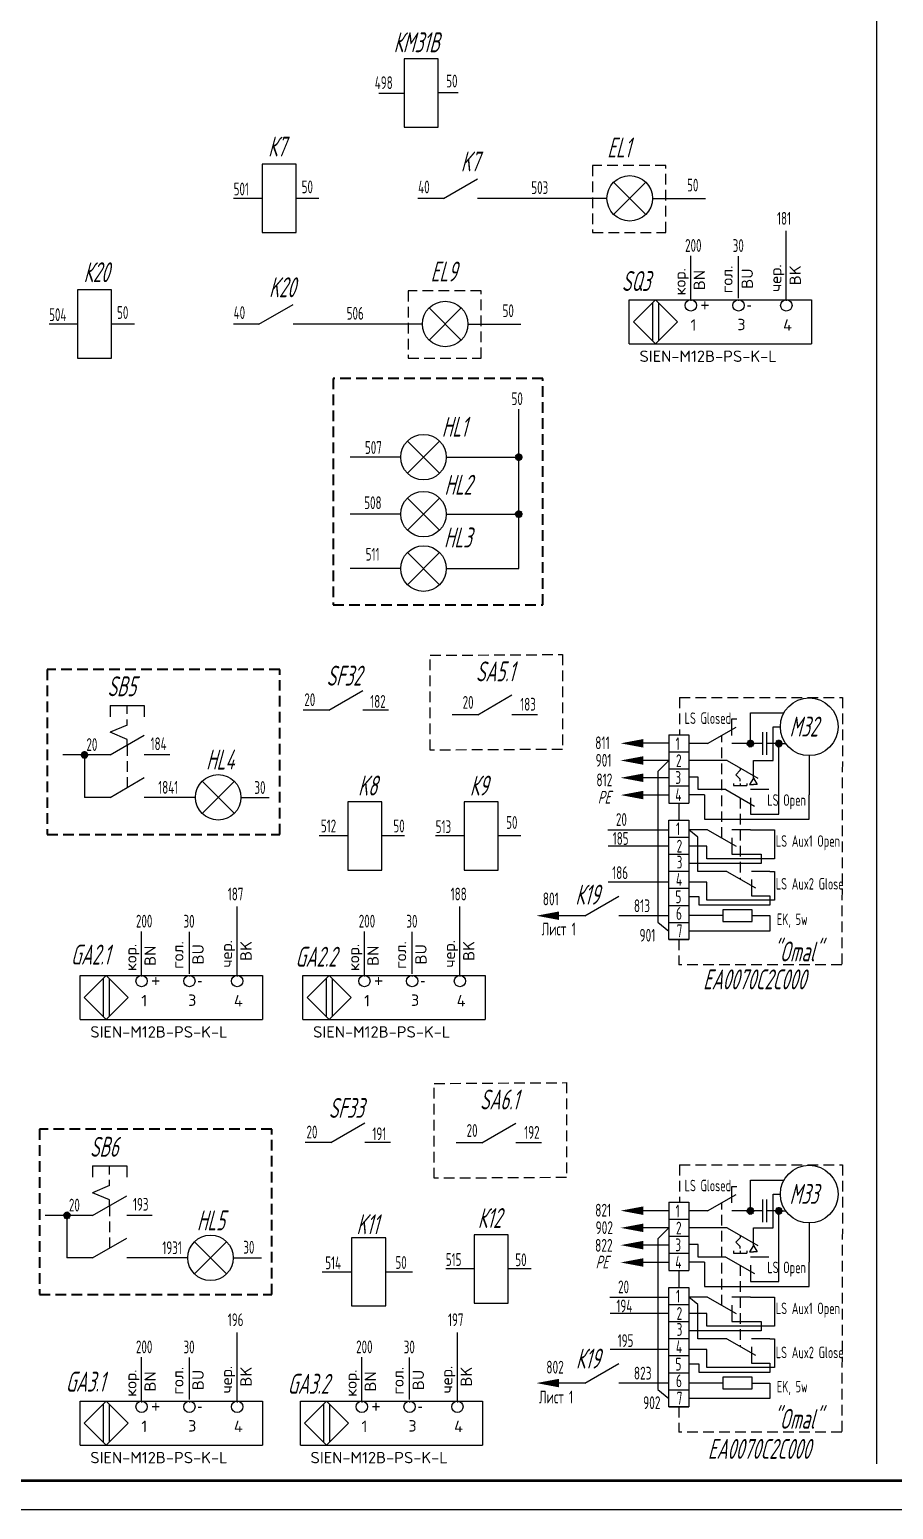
# Model space of a CAD drawing. Header units: millimetres. Extents: x 14016 to 19364, y 4274 to 5404.
# Drawn here: x 16976 to 17127.9, y 4273.6 to 4533.8 of the extents above; entities that cross this region are included whole.
import ezdxf

# ---------------------------------------------------------------- set-up
doc = ezdxf.new("R2010")
doc.units = ezdxf.units.MM
doc.header["$LTSCALE"] = 15
for name, pattern in [('DOT', [0.25, 0, -0.25]), ('HIDDEN', [0.375, 0.25, -0.125]), ('HIDDEN2', [0.1875, 0.125, -0.0625]), ('K5LT_BASIC', [0]), ('K5LT_THIN', [0])]:
    doc.linetypes.add(name, pattern=pattern)
for name, color, linetype, lineweight in [('0.35 TEXT', 7, 'Continuous', 35), ('0.4 ТЕКСТ', 7, 'Continuous', 40), ('LWT 0.6', 7, 'Continuous', 50), ('LWT 0.7', 7, 'Continuous', 70)]:
    doc.layers.add(name, color=color, linetype=linetype, lineweight=lineweight)
doc.layers.add('ШТРИХОВАЯ', color=7, linetype='HIDDEN')
doc.layers.add('ШТРИХОВАЯ 2', color=7, linetype='HIDDEN2')
doc.styles.add('33', font='gost.shx', dxfattribs={"width": 0.7, "oblique": 15, "height": 3.5})
doc.styles.add('34', font='gost.shx', dxfattribs={"width": 0.8, "oblique": 15, "height": 3.5})
doc.styles.add('OPIS', font='TXT.SHX', dxfattribs={"height": 1.5})
doc.styles.add('OPSI', font='ISI-ROMANS_PL.SHX', dxfattribs={"height": 1.5})

# ---------------------------------------------------------------- blocks, each defined once
blk = doc.blocks.new('НР контакт')
at = {"linetype": 'K5LT_BASIC'}
for p, q in [((4.5, 0), (10.5, 3.46)), ((4.5, 0), (0, 0)), ((15, 0), (10.5, 0))]:
    blk.add_line(p, q, dxfattribs=at)
blk = doc.blocks.new('Реле')
at = {"linetype": 'K5LT_BASIC'}
for p, q in [((5, 6), (5, -6)), ((11, 6), (5, 6)), ((11, -6), (11, 6)), ((5, 0), (0, 0)), ((15, 0), (11, 0)), ((5, -6), (11, -6))]:
    blk.add_line(p, q, dxfattribs=at)
blk = doc.blocks.new('Перекл  конт левый')
at = {"linetype": 'K5LT_BASIC'}
for p, q in [((4.5, 0), (11.5, 4.04)), ((10.5, 6), (15, 6)), ((10.5, 2), (10.5, 6)), ((4.5, 0), (0, 0)), ((15, 0), (10.5, 0))]:
    blk.add_line(p, q, dxfattribs=at)
blk = doc.blocks.new('Конденсатор постоянный')
at = {"linetype": 'K5LT_BASIC'}
for p, q in [((4.25, 0), (0, 0)), ((4.25, 4), (4.25, -4)), ((5.75, -4), (5.75, 4)), ((10, 0), (5.75, 0))]:
    blk.add_line(p, q, dxfattribs=at)

msp = doc.modelspace()

# ---------------------------------------------------------------- linework, layer by layer
for p, q in [((17124.87, 4854.37, -0.04), (17124.87, 4281.57, -0.04)), ((17041.82, 4528.68, -0.04), (17041.82, 4516.68, -0.04)), ((17047.82, 4528.68, -0.04), (17041.82, 4528.68, -0.04)), ((17047.82, 4516.68, -0.04), (17047.82, 4528.68, -0.04)), ((17037.37, 4522.68, -0.04), (17041.82, 4522.68, -0.04)), ((17051.36, 4522.69, -0.04), (17047.82, 4522.69, -0.04)), ((17041.82, 4516.68, -0.04), (17047.82, 4516.68, -0.04)), ((17078.67, 4501.32, -0.04), (17084.33, 4506.98, -0.04)), ((17078.67, 4506.98, -0.04), (17084.33, 4501.32, -0.04)), ((17077.5, 4504.15, -0.04), (17056.25, 4504.15, -0.04)), ((17085.5, 4504.15, -0.04), (17094.82, 4504.15, -0.04)), ((17109.04, 4486.36, -0.04), (17109.04, 4498.42, -0.04)), ((17092.24, 4486.36, -0.04), (17092.24, 4494.04, -0.04)), ((17100.64, 4486.59, -0.04), (17100.64, 4493.99, -0.04)), ((17046.22, 4479.22, -0.04), (17051.88, 4484.88, -0.04)), ((17046.22, 4484.88, -0.04), (17051.88, 4479.22, -0.04)), ((17081.43, 4486.33, -0.04), (17113.48, 4486.33, -0.04)), ((17081.43, 4478.59, -0.04), (17081.43, 4486.33, -0.04)), ((17086.03, 4486.33, -0.04), (17082.16, 4482.46, -0.04)), ((17085.5, 4485.8, -0.04), (17085.5, 4479.12, -0.04)), ((17086.03, 4486.33, -0.04), (17089.9, 4482.46, -0.04)), ((17086.56, 4485.8, -0.04), (17086.56, 4479.12, -0.04)), ((17092.24, 4486.33, -0.04), (17092.24, 4486.1, -0.04)), ((17100.64, 4486.33, -0.04), (17100.64, 4486.1, -0.04)), ((17109.04, 4486.33, -0.04), (17109.04, 4486.1, -0.04)), ((17113.48, 4486.33, -0.04), (17113.48, 4478.59, -0.04)), ((17045.05, 4482.05, -0.04), (17023.79, 4482.05, -0.04)), ((17053.05, 4482.05, -0.04), (17062.36, 4482.05, -0.04)), ((17082.16, 4482.46, -0.04), (17086.03, 4478.59, -0.04)), ((17089.9, 4482.46, -0.04), (17086.03, 4478.59, -0.04)), ((17081.43, 4478.59, -0.04), (17113.48, 4478.59, -0.04)), ((17061.98, 4439.03, -0.04), (17061.98, 4467.08, -0.04)), ((17042.41, 4455.8, -0.04), (17048.07, 4461.46, -0.04)), ((17042.41, 4461.46, -0.04), (17048.07, 4455.8, -0.04)), ((17041.24, 4458.63, -0.04), (17032.31, 4458.63, -0.04)), ((17049.24, 4458.63, -0.04), (17061.98, 4458.63, -0.04)), ((17042.41, 4445.78, -0.04), (17048.07, 4451.44, -0.04)), ((17042.41, 4451.44, -0.04), (17048.07, 4445.78, -0.04)), ((17041.24, 4448.61, -0.04), (17032.31, 4448.61, -0.04)), ((17049.24, 4448.61, -0.04), (17061.98, 4448.61, -0.04)), ((17042.41, 4436.2, -0.04), (17048.07, 4441.86, -0.04)), ((17042.41, 4441.86, -0.04), (17048.07, 4436.2, -0.04)), ((17041.24, 4439.03, -0.04), (17032.31, 4439.03, -0.04)), ((17049.24, 4439.03, -0.04), (17061.98, 4439.03, -0.04)), ((17102.72, 4413.67, -0.02), (17108.62, 4413.67, -0.02)), ((17102.72, 4408.26, -0.02), (17102.72, 4413.67, -0.02)), ((17088.35, 4409.8, -0.02), (17091.92, 4409.8, -0.02)), ((17088.35, 4409.8, -0.02), (17088.35, 4397.8, -0.02)), ((17091.92, 4409.8, -0.02), (17091.92, 4397.8, -0.02)), ((17106.71, 4405.27, -0.02), (17106.71, 4411.21, -0.02)), ((17106.71, 4411.21, -0.02), (17107.99, 4411.21, -0.02)), ((17088.35, 4408.3, -0.02), (17083.9, 4408.3, -0.02)), ((17088.35, 4406.8, -0.02), (17091.92, 4406.8, -0.02)), ((17107.72, 4408.26, -0.02), (17108.94, 4408.26, -0.02)), ((17107.72, 4395.83, -0.02), (17107.72, 4408.26, -0.02)), ((16985.62, 4406.26, -0.04), (16981.79, 4406.26, -0.04)), ((16985.62, 4406.26, -0.04), (16985.62, 4398.8, -0.04)), ((17088.35, 4405.28, -0.02), (17083.9, 4405.28, -0.02)), ((17088.35, 4405.28, -0.02), (17086.45, 4403.37, -0.02)), ((17093.12, 4405.27, -0.02), (17091.92, 4405.27, -0.02)), ((17103.24, 4405.27, -0.02), (17106.71, 4405.27, -0.02)), ((17113.06, 4406.14, -0.02), (17113.06, 4399.24, -0.02)), ((17006.32, 4395.97, -0.04), (17011.97, 4401.63, -0.04)), ((17006.32, 4401.63, -0.04), (17011.97, 4395.97, -0.04)), ((17088.35, 4402.24, -0.02), (17083.9, 4402.24, -0.02)), ((17086.45, 4403.37, -0.02), (17086.45, 4376.85, -0.02)), ((17088.35, 4403.8, -0.02), (17091.92, 4403.8, -0.02)), ((17093.54, 4402.33, -0.02), (17091.92, 4402.33, -0.02)), ((17093.54, 4400.15, -0.02), (17093.54, 4402.33, -0.02)), ((17103.24, 4402.19, -0.02), (17102.59, 4401.06, -0.02)), ((17103.24, 4402.19, -0.02), (17103.89, 4401.06, -0.02)), ((17005.14, 4398.8, -0.04), (17000.62, 4398.8, -0.04)), ((17013.14, 4398.8, -0.04), (17018.11, 4398.8, -0.04)), ((17088.35, 4399.2, -0.02), (17083.9, 4399.2, -0.02)), ((17088.35, 4400.8, -0.02), (17091.92, 4400.8, -0.02)), ((17094.63, 4399.24, -0.02), (17091.92, 4399.24, -0.02)), ((17095.16, 4400.15, -0.02), (17093.54, 4400.15, -0.02)), ((17094.63, 4399.24, -0.02), (17094.63, 4394.95, -0.02)), ((17102.59, 4401.06, -0.02), (17103.24, 4401.06, -0.02)), ((17103.89, 4401.06, -0.02), (17103.24, 4401.06, -0.02)), ((17113.06, 4394.95, -0.02), (17113.06, 4399.24, -0.02)), ((17088.35, 4397.8, -0.02), (17091.92, 4397.8, -0.02)), ((17090.14, 4397.8, -0.02), (17090.14, 4394.8, -0.02)), ((17088.35, 4394.8, -0.02), (17091.92, 4394.8, -0.02)), ((17094.63, 4394.95, -0.02), (17113.06, 4394.95, -0.02)), ((17105.96, 4395.83, -0.02), (17107.72, 4395.83, -0.02)), ((17077.63, 4393.1, -0.02), (17088.35, 4393.1, -0.02)), ((17088.35, 4391.8, -0.02), (17091.92, 4391.8, -0.02)), ((17093.5, 4391.77, -0.02), (17091.92, 4393.1, -0.02)), ((17093.5, 4385.78, -0.02), (17093.5, 4391.77, -0.02)), ((17102.72, 4393.1, -0.02), (17106.96, 4393.1, -0.02)), ((17106.96, 4393.1, -0.02), (17106.96, 4388.01, -0.02)), ((17088.35, 4390.24, -0.02), (17077.69, 4390.24, -0.02)), ((17088.35, 4388.8, -0.02), (17091.92, 4388.8, -0.02)), ((17095.05, 4390.24, -0.02), (17091.92, 4390.24, -0.02)), ((17095.05, 4388.01, -0.02), (17095.05, 4390.24, -0.02)), ((17102.72, 4388.78, -0.02), (17104.63, 4388.78, -0.02)), ((17104.63, 4388.78, -0.02), (17104.63, 4387.19, -0.02)), ((17088.35, 4385.8, -0.02), (17091.92, 4385.8, -0.02)), ((17104.63, 4387.19, -0.02), (17091.92, 4387.19, -0.02)), ((17095.33, 4385.78, -0.02), (17093.5, 4385.78, -0.02)), ((17106.96, 4388.01, -0.02), (17095.05, 4388.01, -0.02)), ((17106.13, 4385.78, -0.02), (17106.96, 4385.78, -0.02)), ((17106.96, 4385.78, -0.02), (17106.96, 4380.71, -0.02)), ((17088.35, 4383.86, -0.02), (17077.69, 4383.86, -0.02)), ((17095.06, 4383.86, -0.02), (17091.92, 4383.86, -0.02)), ((17095.06, 4380.71, -0.02), (17095.06, 4383.86, -0.02)), ((17088.35, 4382.8, -0.02), (17091.92, 4382.8, -0.02)), ((17093.71, 4381.3, -0.02), (17091.92, 4381.3, -0.02)), ((17093.71, 4379.83, -0.02), (17093.71, 4381.3, -0.02)), ((17106.96, 4380.71, -0.02), (17095.06, 4380.71, -0.02)), ((17106.13, 4381.46, -0.02), (17106.13, 4379.83, -0.02)), ((17012.47, 4367.52, -0.04), (17012.47, 4379.58, -0.04)), ((17012.47, 4367.52, -0.04), (17012.47, 4379.58, -0.04)), ((17051.65, 4367.52, -0.04), (17051.65, 4379.58, -0.04)), ((17088.35, 4377.98, -0.02), (17083.9, 4377.98, -0.02)), ((17088.35, 4379.8, -0.02), (17091.92, 4379.8, -0.02)), ((17097.89, 4377.99, -0.02), (17091.92, 4377.99, -0.02)), ((17106.13, 4379.83, -0.02), (17093.71, 4379.83, -0.02)), ((17103.01, 4377.99, -0.02), (17106.14, 4377.99, -0.02)), ((17106.14, 4377.99, -0.02), (17106.14, 4375.26, -0.02)), ((16995.66, 4367.52, -0.04), (16995.66, 4375.2, -0.04)), ((16995.66, 4367.52, -0.04), (16995.66, 4375.2, -0.04)), ((17034.84, 4367.52, -0.04), (17034.84, 4375.2, -0.04)), ((17086.45, 4376.85, -0.02), (17088.35, 4375.29, -0.02)), ((17088.35, 4376.8, -0.02), (17091.92, 4376.8, -0.02)), ((17094.1, 4375.26, -0.02), (17091.92, 4375.26, -0.02)), ((17106.14, 4375.26, -0.02), (17094.1, 4375.26, -0.02)), ((17004.06, 4367.75, -0.04), (17004.06, 4375.15, -0.04)), ((17004.06, 4367.75, -0.04), (17004.06, 4375.15, -0.04)), ((17043.25, 4367.75, -0.04), (17043.25, 4375.15, -0.04)), ((17088.35, 4373.8, -0.02), (17091.92, 4373.8, -0.02)), ((16984.85, 4367.49, -0.04), (17016.9, 4367.49, -0.04)), ((16984.85, 4359.75, -0.04), (16984.85, 4367.49, -0.04)), ((16984.85, 4367.49, -0.04), (17016.9, 4367.49, -0.04)), ((16984.85, 4359.75, -0.04), (16984.85, 4367.49, -0.04)), ((16989.45, 4367.49, -0.04), (16985.58, 4363.62, -0.04)), ((16989.45, 4367.49, -0.04), (16985.58, 4363.62, -0.04)), ((16989.45, 4367.49, -0.04), (16993.32, 4363.62, -0.04)), ((16989.45, 4367.49, -0.04), (16993.32, 4363.62, -0.04)), ((16995.66, 4367.49, -0.04), (16995.66, 4367.26, -0.04)), ((16995.66, 4367.49, -0.04), (16995.66, 4367.26, -0.04)), ((17004.06, 4367.49, -0.04), (17004.06, 4367.26, -0.04)), ((17004.06, 4367.49, -0.04), (17004.06, 4367.26, -0.04)), ((17012.47, 4367.49, -0.04), (17012.47, 4367.26, -0.04)), ((17012.47, 4367.49, -0.04), (17012.47, 4367.26, -0.04)), ((17016.9, 4367.49, -0.04), (17016.9, 4359.75, -0.04)), ((17016.9, 4367.49, -0.04), (17016.9, 4359.75, -0.04)), ((17024.03, 4367.49, -0.04), (17056.08, 4367.49, -0.04)), ((17024.03, 4359.75, -0.04), (17024.03, 4367.49, -0.04)), ((17028.64, 4367.49, -0.04), (17024.77, 4363.62, -0.04)), ((17028.64, 4367.49, -0.04), (17032.51, 4363.62, -0.04)), ((17034.84, 4367.49, -0.04), (17034.84, 4367.26, -0.04)), ((17043.25, 4367.49, -0.04), (17043.25, 4367.26, -0.04)), ((17051.65, 4367.49, -0.04), (17051.65, 4367.26, -0.04)), ((17056.08, 4367.49, -0.04), (17056.08, 4359.75, -0.04)), ((16988.92, 4366.96, -0.04), (16988.92, 4360.29, -0.04)), ((16988.92, 4366.96, -0.04), (16988.92, 4360.29, -0.04)), ((16989.98, 4366.96, -0.04), (16989.98, 4360.29, -0.04)), ((16989.98, 4366.96, -0.04), (16989.98, 4360.29, -0.04)), ((17028.11, 4366.96, -0.04), (17028.11, 4360.29, -0.04)), ((17029.17, 4366.96, -0.04), (17029.17, 4360.29, -0.04)), ((16985.58, 4363.62, -0.04), (16989.45, 4359.75, -0.04)), ((16985.58, 4363.62, -0.04), (16989.45, 4359.75, -0.04)), ((16993.32, 4363.62, -0.04), (16989.45, 4359.75, -0.04)), ((16993.32, 4363.62, -0.04), (16989.45, 4359.75, -0.04)), ((17024.77, 4363.62, -0.04), (17028.64, 4359.75, -0.04)), ((17032.51, 4363.62, -0.04), (17028.64, 4359.75, -0.04)), ((16984.85, 4359.75, -0.04), (17016.9, 4359.75, -0.04)), ((16984.85, 4359.75, -0.04), (17016.9, 4359.75, -0.04)), ((17024.03, 4359.75, -0.04), (17056.08, 4359.75, -0.04)), ((17102.72, 4331.47, -0.02), (17108.62, 4331.47, -0.02)), ((17102.72, 4326.06, -0.02), (17102.72, 4331.47, -0.02)), ((17106.71, 4323.07, -0.02), (17106.71, 4329.01, -0.02)), ((17106.71, 4329.01, -0.02), (17107.99, 4329.01, -0.02)), ((17088.35, 4326.1, -0.02), (17083.9, 4326.1, -0.02)), ((17088.35, 4327.6, -0.02), (17091.92, 4327.6, -0.02)), ((17088.35, 4327.6, -0.02), (17088.35, 4315.6, -0.02)), ((17091.92, 4327.6, -0.02), (17091.92, 4315.6, -0.02)), ((17107.72, 4326.06, -0.02), (17108.94, 4326.06, -0.02)), ((17107.72, 4313.63, -0.02), (17107.72, 4326.06, -0.02)), ((16982.54, 4325.27, -0.02), (16978.7, 4325.27, -0.02)), ((16982.54, 4325.27, -0.02), (16982.54, 4317.81, -0.02)), ((17088.35, 4324.6, -0.02), (17091.92, 4324.6, -0.02)), ((17113.06, 4323.94, -0.02), (17113.06, 4317.04, -0.02)), ((17004.96, 4314.98, -0.02), (17010.62, 4320.63, -0.02)), ((17004.96, 4320.63, -0.02), (17010.62, 4314.98, -0.02)), ((17032.59, 4321.35, -0.02), (17032.59, 4309.35, -0.02)), ((17038.59, 4321.35, -0.02), (17032.59, 4321.35, -0.02)), ((17038.59, 4309.35, -0.02), (17038.59, 4321.35, -0.02)), ((17088.35, 4323.08, -0.02), (17083.9, 4323.08, -0.02)), ((17088.35, 4323.08, -0.02), (17086.45, 4321.17, -0.02)), ((17086.45, 4321.17, -0.02), (17086.45, 4294.65, -0.02)), ((17088.35, 4321.6, -0.02), (17091.92, 4321.6, -0.02)), ((17093.12, 4323.07, -0.02), (17091.92, 4323.07, -0.02)), ((17103.24, 4323.07, -0.02), (17106.71, 4323.07, -0.02)), ((17088.35, 4320.04, -0.02), (17083.9, 4320.04, -0.02)), ((17088.35, 4318.6, -0.02), (17091.92, 4318.6, -0.02)), ((17093.54, 4320.13, -0.02), (17091.92, 4320.13, -0.02)), ((17093.54, 4317.95, -0.02), (17093.54, 4320.13, -0.02)), ((17095.16, 4317.95, -0.02), (17093.54, 4317.95, -0.02)), ((17103.24, 4319.99, -0.02), (17102.59, 4318.86, -0.02)), ((17102.59, 4318.86, -0.02), (17103.24, 4318.86, -0.02)), ((17103.24, 4319.99, -0.02), (17103.89, 4318.86, -0.02)), ((17103.89, 4318.86, -0.02), (17103.24, 4318.86, -0.02)), ((17003.79, 4317.81, -0.02), (16997.54, 4317.81, -0.02)), ((17011.79, 4317.81, -0.02), (17016.75, 4317.81, -0.02)), ((17027.44, 4315.35, -0.02), (17032.59, 4315.35, -0.02)), ((17038.59, 4315.35, -0.02), (17043.3, 4315.35, -0.02)), ((17088.35, 4316.99, -0.02), (17083.9, 4316.99, -0.02)), ((17088.35, 4315.6, -0.02), (17091.92, 4315.6, -0.02)), ((17090.14, 4315.6, -0.02), (17090.14, 4312.6, -0.02)), ((17094.63, 4317.04, -0.02), (17091.92, 4317.04, -0.02)), ((17094.63, 4317.04, -0.02), (17094.63, 4312.75, -0.02)), ((17113.06, 4312.75, -0.02), (17113.06, 4317.04, -0.02)), ((17094.63, 4312.75, -0.02), (17113.06, 4312.75, -0.02)), ((17105.96, 4313.63, -0.02), (17107.72, 4313.63, -0.02)), ((17078.01, 4310.9, -0.02), (17088.35, 4310.9, -0.02)), ((17088.35, 4312.6, -0.02), (17091.92, 4312.6, -0.02)), ((17093.5, 4309.57, -0.02), (17091.92, 4310.9, -0.02)), ((17102.72, 4310.9, -0.02), (17106.96, 4310.9, -0.02)), ((17106.96, 4310.9, -0.02), (17106.96, 4305.81, -0.02)), ((17032.59, 4309.35, -0.02), (17038.59, 4309.35, -0.02)), ((17088.35, 4308.04, -0.02), (17078.07, 4308.04, -0.02)), ((17088.35, 4309.6, -0.02), (17091.92, 4309.6, -0.02)), ((17095.05, 4308.04, -0.02), (17091.92, 4308.04, -0.02)), ((17093.5, 4303.58, -0.02), (17093.5, 4309.57, -0.02)), ((17095.05, 4305.81, -0.02), (17095.05, 4308.04, -0.02)), ((17088.35, 4306.6, -0.02), (17091.92, 4306.6, -0.02)), ((17104.63, 4304.99, -0.02), (17091.92, 4304.99, -0.02)), ((17106.96, 4305.81, -0.02), (17095.05, 4305.81, -0.02)), ((17102.72, 4306.58, -0.02), (17104.63, 4306.58, -0.02)), ((17104.63, 4306.58, -0.02), (17104.63, 4304.99, -0.02)), ((17012.47, 4292.65, -0.04), (17012.47, 4304.7, -0.04)), ((17012.47, 4292.65, -0.04), (17012.47, 4304.7, -0.04)), ((17051.19, 4292.65, -0.04), (17051.19, 4304.7, -0.04)), ((17088.35, 4303.6, -0.02), (17091.92, 4303.6, -0.02)), ((17095.33, 4303.58, -0.02), (17093.5, 4303.58, -0.02)), ((17106.13, 4303.58, -0.02), (17106.96, 4303.58, -0.02)), ((17106.96, 4303.58, -0.02), (17106.96, 4298.51, -0.02)), ((16995.66, 4292.65, -0.04), (16995.66, 4300.33, -0.04)), ((16995.66, 4292.65, -0.04), (16995.66, 4300.33, -0.04)), ((17004.06, 4292.88, -0.04), (17004.06, 4300.28, -0.04)), ((17004.06, 4292.88, -0.04), (17004.06, 4300.28, -0.04)), ((17034.39, 4292.65, -0.04), (17034.39, 4300.33, -0.04)), ((17042.79, 4292.88, -0.04), (17042.79, 4300.28, -0.04)), ((17088.35, 4301.66, -0.02), (17078.07, 4301.66, -0.02)), ((17088.35, 4300.6, -0.02), (17091.92, 4300.6, -0.02)), ((17095.06, 4301.66, -0.02), (17091.92, 4301.66, -0.02)), ((17095.06, 4298.51, -0.02), (17095.06, 4301.66, -0.02)), ((17088.35, 4297.6, -0.02), (17091.92, 4297.6, -0.02)), ((17093.71, 4299.1, -0.02), (17091.92, 4299.1, -0.02)), ((17093.71, 4297.62, -0.02), (17093.71, 4299.1, -0.02)), ((17106.13, 4297.62, -0.02), (17093.71, 4297.62, -0.02)), ((17106.96, 4298.51, -0.02), (17095.06, 4298.51, -0.02)), ((17106.13, 4299.26, -0.02), (17106.13, 4297.62, -0.02)), ((17088.35, 4295.78, -0.02), (17083.9, 4295.78, -0.02)), ((17086.45, 4294.65, -0.02), (17088.35, 4293.08, -0.02)), ((17088.35, 4294.6, -0.02), (17091.92, 4294.6, -0.02)), ((17097.89, 4295.78, -0.02), (17091.92, 4295.78, -0.02)), ((17103.01, 4295.78, -0.02), (17106.14, 4295.78, -0.02)), ((17106.14, 4295.78, -0.02), (17106.14, 4293.05, -0.02)), ((16984.85, 4292.61, -0.04), (17016.9, 4292.61, -0.04)), ((16984.85, 4284.88, -0.04), (16984.85, 4292.61, -0.04)), ((16984.85, 4292.61, -0.04), (17016.9, 4292.61, -0.04)), ((16984.85, 4284.88, -0.04), (16984.85, 4292.61, -0.04)), ((16989.45, 4292.61, -0.04), (16985.58, 4288.75, -0.04)), ((16989.45, 4292.61, -0.04), (16985.58, 4288.75, -0.04)), ((16988.92, 4292.08, -0.04), (16988.92, 4285.41, -0.04)), ((16988.92, 4292.08, -0.04), (16988.92, 4285.41, -0.04)), ((16989.45, 4292.61, -0.04), (16993.32, 4288.75, -0.04)), ((16989.45, 4292.61, -0.04), (16993.32, 4288.75, -0.04)), ((16989.98, 4292.08, -0.04), (16989.98, 4285.41, -0.04)), ((16989.98, 4292.08, -0.04), (16989.98, 4285.41, -0.04)), ((16995.66, 4292.61, -0.04), (16995.66, 4292.38, -0.04)), ((16995.66, 4292.61, -0.04), (16995.66, 4292.38, -0.04)), ((17004.06, 4292.61, -0.04), (17004.06, 4292.38, -0.04)), ((17004.06, 4292.61, -0.04), (17004.06, 4292.38, -0.04)), ((17012.47, 4292.61, -0.04), (17012.47, 4292.38, -0.04)), ((17012.47, 4292.61, -0.04), (17012.47, 4292.38, -0.04)), ((17016.9, 4292.61, -0.04), (17016.9, 4284.88, -0.04)), ((17016.9, 4292.61, -0.04), (17016.9, 4284.88, -0.04)), ((17023.58, 4292.61, -0.04), (17055.63, 4292.61, -0.04)), ((17023.58, 4284.88, -0.04), (17023.58, 4292.61, -0.04)), ((17028.18, 4292.61, -0.04), (17024.31, 4288.75, -0.04)), ((17027.65, 4292.08, -0.04), (17027.65, 4285.41, -0.04)), ((17028.18, 4292.61, -0.04), (17032.05, 4288.75, -0.04)), ((17028.71, 4292.08, -0.04), (17028.71, 4285.41, -0.04)), ((17034.39, 4292.61, -0.04), (17034.39, 4292.38, -0.04)), ((17042.79, 4292.61, -0.04), (17042.79, 4292.38, -0.04)), ((17051.19, 4292.61, -0.04), (17051.19, 4292.38, -0.04)), ((17055.63, 4292.61, -0.04), (17055.63, 4284.88, -0.04)), ((17094.1, 4293.05, -0.02), (17091.92, 4293.05, -0.02)), ((17106.14, 4293.05, -0.02), (17094.1, 4293.05, -0.02)), ((17088.35, 4291.6, -0.02), (17091.92, 4291.6, -0.02)), ((16985.58, 4288.75, -0.04), (16989.45, 4284.88, -0.04)), ((16985.58, 4288.75, -0.04), (16989.45, 4284.88, -0.04)), ((16993.32, 4288.75, -0.04), (16989.45, 4284.88, -0.04)), ((16993.32, 4288.75, -0.04), (16989.45, 4284.88, -0.04)), ((17024.31, 4288.75, -0.04), (17028.18, 4284.88, -0.04)), ((17032.05, 4288.75, -0.04), (17028.18, 4284.88, -0.04)), ((16984.85, 4284.88, -0.04), (17016.9, 4284.88, -0.04)), ((16984.85, 4284.88, -0.04), (17016.9, 4284.88, -0.04)), ((17023.58, 4284.88, -0.04), (17055.63, 4284.88, -0.04)), ((16533.63, 4273.56, -0.04), (17583.63, 4273.56, -0.04))]:
    msp.add_line(p, q)
at = {"linetype": 'K5LT_BASIC'}
for p, q in [((16990.12, 4414.97, -0.04), (16996.12, 4414.97, -0.04)), ((16990.12, 4414.97, -0.04), (16990.12, 4412.97, -0.04)), ((16996.12, 4414.97, -0.04), (16996.12, 4412.97, -0.04)), ((17099.48, 4412.58, -0.02), (17100.31, 4412.58, -0.02)), ((17099.48, 4409.7, -0.02), (17099.48, 4412.58, -0.02)), ((17095.16, 4408.26, -0.02), (17100.2, 4411.17, -0.02)), ((17095.16, 4408.26, -0.02), (17091.92, 4408.26, -0.02)), ((17102.72, 4408.26, -0.02), (17099.48, 4408.26, -0.02)), ((17098.62, 4405.27, -0.02), (17093.12, 4405.27, -0.02)), ((17098.62, 4405.27, -0.02), (17104.01, 4402.16, -0.02)), ((17100.93, 4403.94, -0.02), (17100.93, 4403.55, -0.02)), ((17103.24, 4402.19, -0.02), (17103.24, 4405.27, -0.02)), ((17099.77, 4401.24, -0.02), (17099.77, 4400.86, -0.02)), ((17100.16, 4402.78, -0.02), (17100.93, 4403.55, -0.02)), ((17100.16, 4402.78, -0.02), (17100.93, 4402.01, -0.02)), ((17100.93, 4401.63, -0.02), (17100.93, 4402.01, -0.02)), ((17100.93, 4401.24, -0.02), (17100.93, 4400.86, -0.02)), ((17102.08, 4401.24, -0.02), (17102.08, 4400.86, -0.02)), ((17099.77, 4400.86, -0.02), (17100.16, 4400.86, -0.02)), ((17100.16, 4400.86, -0.02), (17102.08, 4400.86, -0.02)), ((16987.04, 4333.98, -0.02), (16993.04, 4333.98, -0.02)), ((16987.04, 4333.98, -0.02), (16987.04, 4331.98, -0.02)), ((16993.04, 4333.98, -0.02), (16993.04, 4331.98, -0.02)), ((17095.16, 4326.06, -0.02), (17100.2, 4328.97, -0.02)), ((17099.48, 4330.38, -0.02), (17100.31, 4330.38, -0.02)), ((17099.48, 4327.5, -0.02), (17099.48, 4330.38, -0.02)), ((17095.16, 4326.06, -0.02), (17091.92, 4326.06, -0.02)), ((17102.72, 4326.06, -0.02), (17099.48, 4326.06, -0.02)), ((17098.62, 4323.07, -0.02), (17093.12, 4323.07, -0.02)), ((17098.62, 4323.07, -0.02), (17104.01, 4319.96, -0.02)), ((17100.16, 4320.58, -0.02), (17100.93, 4321.35, -0.02)), ((17100.16, 4320.58, -0.02), (17100.93, 4319.81, -0.02)), ((17100.93, 4321.74, -0.02), (17100.93, 4321.35, -0.02)), ((17103.24, 4319.99, -0.02), (17103.24, 4323.07, -0.02)), ((17099.77, 4319.04, -0.02), (17099.77, 4318.65, -0.02)), ((17099.77, 4318.65, -0.02), (17100.16, 4318.65, -0.02)), ((17100.16, 4318.65, -0.02), (17102.08, 4318.65, -0.02)), ((17100.93, 4319.42, -0.02), (17100.93, 4319.81, -0.02)), ((17100.93, 4319.04, -0.02), (17100.93, 4318.65, -0.02)), ((17102.08, 4319.04, -0.02), (17102.08, 4318.65, -0.02))]:
    msp.add_line(p, q, dxfattribs=at)
at = {"linetype": 'K5LT_THIN'}
for p, q in [((16993.12, 4413.47, -0.04), (16993.12, 4414.97, -0.04)), ((16993.12, 4411.49, -0.04), (16993.12, 4412.49, -0.04)), ((16993.12, 4411.49, -0.04), (16990.12, 4410.24, -0.04)), ((16993.12, 4408.99, -0.04), (16990.12, 4410.24, -0.04)), ((16993.12, 4407.99, -0.04), (16993.12, 4408.99, -0.04)), ((16990.04, 4332.48, -0.02), (16990.04, 4333.98, -0.02)), ((16990.04, 4330.5, -0.02), (16990.04, 4331.5, -0.02)), ((16990.04, 4330.5, -0.02), (16987.04, 4329.25, -0.02)), ((16990.04, 4328, -0.02), (16987.04, 4329.25, -0.02)), ((16990.04, 4327, -0.02), (16990.04, 4328, -0.02))]:
    msp.add_line(p, q, dxfattribs=at)
at = {"elevation": -0.02}
for points in [[(17083.9, 4408.3, 1.5, 0, 0), (17079.9, 4408.3, 0, 0, 0)], [(17083.9, 4405.28, 1.5, 0, 0), (17079.9, 4405.28, 0, 0, 0)], [(17083.9, 4402.24, 1.5, 0, 0), (17079.9, 4402.24, 0, 0, 0)], [(17083.9, 4399.2, 1.5, 0, 0), (17079.9, 4399.2, 0, 0, 0)], [(17069.09, 4377.98, 1.5, 0, 0), (17065.09, 4377.98, 0, 0, 0)], [(17083.9, 4326.1, 1.5, 0, 0), (17079.9, 4326.1, 0, 0, 0)], [(17083.9, 4323.08, 1.5, 0, 0), (17079.9, 4323.08, 0, 0, 0)], [(17083.9, 4320.04, 1.5, 0, 0), (17079.9, 4320.04, 0, 0, 0)], [(17083.9, 4316.99, 1.5, 0, 0), (17079.9, 4316.99, 0, 0, 0)], [(17069.09, 4295.78, 1.5, 0, 0), (17065.09, 4295.78, 0, 0, 0)]]:
    msp.add_lwpolyline(points, format="xyseb", dxfattribs=at)
for points in [[(17088.35, 4394.8), (17091.92, 4394.8), (17091.92, 4373.8), (17088.35, 4373.8)], [(17097.89, 4379), (17097.89, 4376.97), (17103.01, 4376.97), (17103.01, 4379)], [(17088.35, 4312.6), (17091.92, 4312.6), (17091.92, 4291.6), (17088.35, 4291.6)], [(17097.89, 4296.8), (17097.89, 4294.77), (17103.01, 4294.77), (17103.01, 4296.8)]]:
    msp.add_lwpolyline(points, close=True, dxfattribs=at)
for centre, radius in [((17081.5, 4504.15, -0.04), 4), ((17049.05, 4482.05, -0.04), 4), ((17092.24, 4485.33, -0.04), 1), ((17100.64, 4485.33, -0.04), 1), ((17109.04, 4485.33, -0.04), 1), ((17045.24, 4458.63, -0.04), 4), ((17045.24, 4448.61, -0.04), 4), ((17045.24, 4439.03, -0.04), 4), ((17113.06, 4411.21, -0.02), 5.07), ((17009.14, 4398.8, -0.04), 4), ((16995.66, 4366.49, -0.04), 1), ((16995.66, 4366.49, -0.04), 1), ((17004.06, 4366.49, -0.04), 1), ((17004.06, 4366.49, -0.04), 1), ((17012.47, 4366.49, -0.04), 1), ((17012.47, 4366.49, -0.04), 1), ((17034.84, 4366.49, -0.04), 1), ((17043.25, 4366.49, -0.04), 1), ((17051.65, 4366.49, -0.04), 1), ((17113.06, 4329.01, -0.02), 5.07), ((17007.79, 4317.81, -0.02), 4), ((16995.66, 4291.61, -0.04), 1), ((16995.66, 4291.61, -0.04), 1), ((17004.06, 4291.61, -0.04), 1), ((17004.06, 4291.61, -0.04), 1), ((17012.47, 4291.61, -0.04), 1), ((17012.47, 4291.61, -0.04), 1), ((17034.39, 4291.61, -0.04), 1), ((17042.79, 4291.61, -0.04), 1), ((17051.19, 4291.61, -0.04), 1)]:
    msp.add_circle(centre, radius)
at = {"layer": '0.4 ТЕКСТ', "linetype": 'HIDDEN2', "elevation": -0.02}
for points in [[(17029.34, 4432.67), (17066.23, 4432.67), (17066.23, 4472.44), (17029.34, 4472.44)], [(16979.07, 4392.25), (17019.96, 4392.25), (17019.96, 4421.3), (16979.07, 4421.3)], [(16977.69, 4311.37), (17018.58, 4311.37), (17018.58, 4340.42), (16977.69, 4340.42)]]:
    msp.add_lwpolyline(points, close=True, dxfattribs=at)
at = {"layer": 'LWT 0.6'}
msp.add_line((17578.63, 4278.56, -0.04), (16553.63, 4278.56, -0.04), dxfattribs=at)
at = {"layer": 'LWT 0.7'}
for centre, start, end in [((17061.98, 4458.63, -0.04), 0, 180), ((17061.98, 4458.63, -0.04), 180, 0), ((17061.98, 4448.61, -0.04), 0, 180), ((17061.98, 4448.61, -0.04), 180, 0), ((16985.62, 4406.26, -0.04), 0, 180), ((17102.72, 4408.26, -0.02), 0, 180), ((17102.72, 4408.26, -0.02), 180, 0), ((17107.72, 4408.26, -0.02), 0, 180), ((17107.72, 4408.26, -0.02), 180, 0), ((16985.62, 4406.26, -0.04), 180, 0), ((17102.72, 4326.06, -0.02), 0, 180), ((17102.72, 4326.06, -0.02), 180, 0), ((17107.72, 4326.06, -0.02), 0, 180), ((17107.72, 4326.06, -0.02), 180, 0), ((16982.54, 4325.27, -0.02), 0, 180), ((16982.54, 4325.27, -0.02), 180, 0)]:
    msp.add_arc(centre, 0.375, start, end, dxfattribs=at)
at = {"layer": 'ШТРИХОВАЯ', "linetype": 'HIDDEN2', "elevation": -0.04}
for points in [[(17046.41, 4423.78), (17069.65, 4423.92), (17069.65, 4407.23), (17046.41, 4407.09)], [(17047.12, 4348.48), (17070.36, 4348.62), (17070.36, 4331.93), (17047.12, 4331.79)]]:
    msp.add_lwpolyline(points, close=True, dxfattribs=at)
at = {"layer": 'ШТРИХОВАЯ 2'}
for p, q in [((17090.26, 4416.35, -0.02), (17118.92, 4416.35, -0.02)), ((17090.26, 4416.35, -0.02), (17090.26, 4409.8, -0.02)), ((17118.92, 4416.35, -0.02), (17118.8, 4369.35, -0.02)), ((17097.68, 4391.65, -0.02), (17097.68, 4409.71, -0.02)), ((16993.12, 4407.99, -0.04), (16993.12, 4400.53, -0.04)), ((17100.92, 4398.7, -0.02), (17100.92, 4384.42, -0.02)), ((17090.14, 4373.8, -0.02), (17090.14, 4369.35, -0.02)), ((17118.8, 4369.35, -0.02), (17090.14, 4369.35, -0.02)), ((17090.26, 4334.15, -0.02), (17118.92, 4334.15, -0.02)), ((17090.26, 4334.15, -0.02), (17090.26, 4327.6, -0.02)), ((17118.92, 4334.15, -0.02), (17118.8, 4287.15, -0.02)), ((16990.04, 4327, -0.02), (16990.04, 4319.54, -0.02)), ((17097.68, 4309.45, -0.02), (17097.68, 4327.51, -0.02)), ((17100.92, 4316.5, -0.02), (17100.92, 4302.22, -0.02)), ((17090.14, 4291.6, -0.02), (17090.14, 4287.15, -0.02)), ((17118.8, 4287.15, -0.02), (17090.14, 4287.15, -0.02))]:
    msp.add_line(p, q, dxfattribs=at)
at = {"layer": 'ШТРИХОВАЯ 2', "elevation": -0.04}
for points in [[(17074.98, 4498.16), (17087.85, 4498.16), (17087.85, 4509.95), (17074.98, 4509.95)], [(17042.53, 4476.07), (17055.4, 4476.07), (17055.4, 4487.86), (17042.53, 4487.86)]]:
    msp.add_lwpolyline(points, close=True, dxfattribs=at)

# ---------------------------------------------------------------- block references
for name, p in [('Реле', (17011.85, 4504.15, -0.04)), ('НР контакт', (17044.26, 4504.15, -0.04)), ('Реле', (16979.39, 4482.05, -0.04)), ('НР контакт', (17011.8, 4482.05, -0.04)), ('НР контакт', (17024.06, 4414.11, -0.02)), ('НР контакт', (17050.29, 4413.34, -0.04)), ('НР контакт', (16985.62, 4406.26, -0.04)), ('НР контакт', (16985.62, 4398.8, -0.04)), ('Реле', (17026.9, 4392.01, -0.02)), ('Реле', (17047.37, 4392.01, -0.02)), ('НР контакт', (17069.09, 4377.98, -0.02)), ('НР контакт', (17024.44, 4338.08, -0.02)), ('НР контакт', (17050.99, 4338.04, -0.04)), ('НР контакт', (16982.54, 4325.27, -0.02)), ('НР контакт', (16982.54, 4317.81, -0.02)), ('Реле', (17049.15, 4315.86, -0.02)), ('НР контакт', (17069.09, 4295.78, -0.02))]:
    msp.add_blockref(name, p)
at = {"xscale": 0.5, "yscale": 0.5, "zscale": 0.5}
for p in [(17102.72, 4408.26, -0.02), (17102.72, 4326.06, -0.02)]:
    msp.add_blockref('Конденсатор постоянный', p, dxfattribs=at)
at = {"xscale": -0.72, "yscale": 0.72, "zscale": 0.72, "rotation": 180}
for p in [(17095.16, 4400.15, -0.02), (17091.92, 4393.1, -0.02), (17095.33, 4385.78, -0.02), (17095.16, 4317.95, -0.02), (17091.92, 4310.9, -0.02), (17095.33, 4303.58, -0.02)]:
    msp.add_blockref('Перекл  конт левый', p, dxfattribs=at)

# ---------------------------------------------------------------- texts
at = {"style": '33', "width": 0.8}
for s, p in [('1', (17089.56, 4407.11, -0.02)), ('2', (17089.63, 4404.12, -0.02)), ('3', (17089.51, 4401.16, -0.02)), ('4', (17089.51, 4398.12, -0.02)), ('1', (17089.63, 4392.14, -0.02)), ('2', (17089.74, 4389.09, -0.02)), ('3', (17089.74, 4386.28, -0.02)), ('4', (17089.63, 4383.23, -0.02)), ('5', (17089.53, 4380.18, -0.02)), ('6', (17089.64, 4377.25, -0.02)), ('7', (17089.76, 4374.2, -0.02)), ('1', (17089.56, 4324.91, -0.02)), ('2', (17089.63, 4321.92, -0.02)), ('3', (17089.51, 4318.96, -0.02)), ('4', (17089.51, 4315.91, -0.02)), ('1', (17089.63, 4309.94, -0.02)), ('2', (17089.74, 4306.89, -0.02)), ('3', (17089.74, 4304.08, -0.02)), ('4', (17089.63, 4301.03, -0.02)), ('5', (17089.53, 4297.98, -0.02)), ('6', (17089.64, 4295.05, -0.02)), ('7', (17089.76, 4292, -0.02))]:
    msp.add_text(s, height=2.25, dxfattribs=at).set_placement(p)
at = {"lineweight": 0, "char_height": 2, "width": 19.057, "attachment_point": 1, "rotation": 90, "style": 'OPIS'}
for s, insert in [('чер.', (17106.16, 4487.69, -0.04)), ('кор.', (17089.33, 4487.06, -0.04)), ('BN', (17092.74, 4487.99, -0.04)), ('гол.', (17097.59, 4487.46, -0.04)), ('BU', (17101.17, 4488.24, -0.04)), ('BK', (17109.6, 4488.86, -0.04)), ('кор.', (16992.75, 4368.22, -0.04)), ('кор.', (16992.75, 4368.22, -0.04)), ('гол.', (17001.01, 4368.62, -0.04)), ('гол.', (17001.01, 4368.62, -0.04)), ('BU', (17004.59, 4369.4, -0.04)), ('BU', (17004.59, 4369.4, -0.04)), ('чер.', (17009.58, 4368.85, -0.04)), ('чер.', (17009.58, 4368.85, -0.04)), ('BK', (17013.02, 4370.02, -0.04)), ('BK', (17013.02, 4370.02, -0.04)), ('кор.', (17031.94, 4368.22, -0.04)), ('гол.', (17040.19, 4368.62, -0.04)), ('BU', (17043.78, 4369.4, -0.04)), ('чер.', (17048.77, 4368.85, -0.04)), ('BK', (17052.2, 4370.02, -0.04)), ('BN', (16996.16, 4369.15, -0.04)), ('BN', (16996.16, 4369.15, -0.04)), ('BN', (17035.35, 4369.15, -0.04)), ('кор.', (16992.75, 4293.35, -0.04)), ('кор.', (16992.75, 4293.35, -0.04)), ('BN', (16996.16, 4294.28, -0.04)), ('BN', (16996.16, 4294.28, -0.04)), ('гол.', (17001.01, 4293.75, -0.04)), ('гол.', (17001.01, 4293.75, -0.04)), ('BU', (17004.59, 4294.53, -0.04)), ('BU', (17004.59, 4294.53, -0.04)), ('чер.', (17009.58, 4293.97, -0.04)), ('чер.', (17009.58, 4293.97, -0.04)), ('BK', (17013.02, 4295.15, -0.04)), ('BK', (17013.02, 4295.15, -0.04)), ('кор.', (17031.48, 4293.35, -0.04)), ('BN', (17034.89, 4294.28, -0.04)), ('гол.', (17039.74, 4293.75, -0.04)), ('BU', (17043.32, 4294.53, -0.04)), ('чер.', (17048.31, 4293.97, -0.04)), ('BK', (17051.75, 4295.15, -0.04))]:
    msp.add_mtext(s, dxfattribs=dict(at, insert=insert))
at = {"linetype": 'DOT', "char_height": 2, "width": 1.7, "attachment_point": 1, "style": 'OPSI'}
for s, insert in [('+', (17093.94, 4486.38, -0.04)), ('-', (17102.05, 4486.44, -0.04)), ('+', (16997.37, 4367.54, -0.04)), ('+', (16997.37, 4367.54, -0.04)), ('-', (17005.47, 4367.61, -0.04)), ('-', (17005.47, 4367.61, -0.04)), ('+', (17036.55, 4367.54, -0.04)), ('-', (17044.65, 4367.61, -0.04)), ('+', (16997.37, 4292.67, -0.04)), ('+', (16997.37, 4292.67, -0.04)), ('+', (17036.1, 4292.67, -0.04)), ('-', (17005.47, 4292.73, -0.04)), ('-', (17005.47, 4292.73, -0.04)), ('-', (17044.2, 4292.73, -0.04))]:
    msp.add_mtext(s, dxfattribs=dict(at, insert=insert))
at = {"lineweight": 0, "char_height": 2, "width": 19.057, "attachment_point": 1, "style": 'OPIS'}
for insert in [(17083.22, 4477.38, -0.04), (16986.64, 4358.54, -0.04), (16986.64, 4358.54, -0.04), (17025.82, 4358.54, -0.04), (16986.64, 4283.67, -0.04), (16986.64, 4283.67, -0.04), (17025.37, 4283.67, -0.04)]:
    msp.add_mtext('SIEN-M12B-PS-K-L', dxfattribs=dict(at, insert=insert))
at = {"style": 'OPIS', "flags": 4}
for tag, p in [('1', (17092.19, 4480.88, -0.04)), ('3', (17100.41, 4480.96, -0.04)), ('4', (17108.47, 4480.88, -0.04)), ('1', (16995.61, 4362.04, -0.04)), ('1', (16995.61, 4362.04, -0.04)), ('3', (17003.83, 4362.12, -0.04)), ('3', (17003.83, 4362.12, -0.04)), ('4', (17011.89, 4362.04, -0.04)), ('4', (17011.89, 4362.04, -0.04)), ('1', (17034.79, 4362.04, -0.04)), ('3', (17043.02, 4362.12, -0.04)), ('4', (17051.07, 4362.04, -0.04)), ('1', (16995.61, 4287.17, -0.04)), ('1', (16995.61, 4287.17, -0.04)), ('3', (17003.83, 4287.25, -0.04)), ('3', (17003.83, 4287.25, -0.04)), ('4', (17011.89, 4287.17, -0.04)), ('4', (17011.89, 4287.17, -0.04)), ('1', (17034.34, 4287.17, -0.04)), ('3', (17042.56, 4287.25, -0.04)), ('4', (17050.62, 4287.17, -0.04))]:
    msp.add_attdef(tag, p, 'Z', height=2, dxfattribs=at)
at = {"layer": '0.35 TEXT', "oblique": 15}
for s, height, style, width, p in [('КМ31В', 3.5, '34', 0.75, (17039.98, 4529.85, -0.04)), ('К7', 3.5, '34', 0.75, (17017.9, 4511.51, -0.04)), ('EL1', 3.5, '34', 0.75, (17077.55, 4511.34, -0.04)), ('K7', 3.5, '34', 0.75, (17051.81, 4508.88, -0.04)), ('К20', 3.5, '34', 0.75, (16985.45, 4489.41, -0.04)), ('EL9', 3.5, '34', 0.75, (17046.49, 4489.53, -0.04)), ('K20', 3.5, '34', 0.75, (17018.07, 4486.76, -0.04)), ('SQ3', 3.5, '34', 0.75, (17080.1, 4487.86, -0.04)), ('HL1', 3.5, '34', 0.75, (17048.46, 4462.23, -0.04)), ('HL2', 3.5, '34', 0.75, (17048.93, 4452.03, -0.04)), ('HL3', 3.5, '34', 0.75, (17048.84, 4442.75, -0.04)), ('SA5.1', 3.5, '34', 0.75, (17054.44, 4419.2, -0.04)), ('SB5', 3.5, '34', 0.75, (16989.65, 4416.59, -0.04)), ('SF32', 3.5, '34', 0.75, (17028.18, 4418.45, -0.02)), ('M32', 3.5, '34', 0.75, (17109.61, 4409.5, -0.02)), ('HL4', 3.5, '34', 0.75, (17007.01, 4403.69, -0.04)), ('K8', 3.5, '34', 0.75, (17033.73, 4399.12, -0.02)), ('К9', 3.5, '34', 0.75, (17053.38, 4399.12, -0.02)), ('PE', 2.25, '33', 0.8, (17075.89, 4397.69, -0.02)), ('К19', 3.5, '34', 0.75, (17071.92, 4379.94, -0.02)), ('GA2.1', 3.5, '34', 0.75, (16983.22, 4369.39, -0.04)), ('"Omal"', 3.5, '34', 0.75, (17106.66, 4369.94, -0.02)), ('GA2.2', 3.5, '34', 0.75, (17022.71, 4369.02, -0.04)), ('EA0070C2C000', 3.5, '34', 0.75, (17094.4, 4365.03, -0.02)), ('SA6.1', 3.5, '34', 0.75, (17055.15, 4343.9, -0.04)), ('SF33', 3.5, '34', 0.75, (17028.56, 4342.42, -0.02)), ('SB6', 3.5, '34', 0.75, (16986.57, 4335.59, -0.02)), ('M33', 3.5, '34', 0.75, (17109.61, 4327.3, -0.02)), ('HL5', 3.5, '34', 0.75, (17005.39, 4322.64, -0.02)), ('К12', 3.5, '34', 0.75, (17054.78, 4323.06, -0.02)), ('K11', 3.5, '34', 0.75, (17033.45, 4321.96, -0.02)), ('PE', 2.25, '33', 0.8, (17075.5, 4315.93, -0.02)), ('К19', 3.5, '34', 0.75, (17072.03, 4298.34, -0.02)), ('GA3.1', 3.5, '34', 0.75, (16982.32, 4294.28, -0.04)), ('GA3.2', 3.5, '34', 0.75, (17021.35, 4293.9, -0.04)), ('"Omal"', 3.5, '34', 0.75, (17106.66, 4287.74, -0.02)), ('EA0070C2C000', 3.5, '34', 0.75, (17095.24, 4282.45, -0.02))]:
    msp.add_text(s, height=height, dxfattribs=dict(at, style=style, width=width)).set_placement(p)
at = {"layer": '0.35 TEXT', "style": '33'}
for s, height, width, p in [('498', 2.25, 0.774574, (17036.67, 4523.37, -0.04)), ('50', 2.25, 0.774574, (17049.23, 4523.66, -0.04)), ('501', 2.25, 0.774574, (17011.85, 4504.67, -0.04)), ('50', 2.25, 0.774574, (17023.81, 4505.04, -0.04)), ('40', 2.25, 0.774574, (17044.3, 4505.03, -0.04)), ('503', 2.25, 0.774574, (17064.19, 4504.91, -0.04)), ('50', 2.25, 0.774574, (17091.59, 4505.36, -0.04)), ('181', 2.25, 0.774574, (17107.4, 4499.51, -0.04)), ('200', 2.25, 0.774574, (17091.24, 4494.74, -0.04)), ('30', 2.25, 0.774574, (17099.61, 4494.72, -0.04)), ('504', 2.25, 0.774574, (16979.4, 4482.57, -0.04)), ('50', 2.25, 0.774574, (16991.35, 4482.94, -0.04)), ('40', 2.25, 0.774574, (17011.85, 4482.93, -0.04)), ('506', 2.25, 0.774574, (17031.73, 4482.81, -0.04)), ('50', 2.25, 0.774574, (17059.14, 4483.26, -0.04)), ('50', 2.25, 0.774574, (17060.72, 4467.79, -0.04)), ('507', 2.25, 0.774574, (17034.94, 4459.2, -0.04)), ('508', 2.25, 0.774574, (17034.81, 4449.49, -0.04)), ('511', 2.25, 0.774574, (17035.07, 4440.43, -0.04)), ('20', 2.25, 0.774574, (17024.28, 4414.85, -0.02)), ('182', 2.25, 0.774574, (17035.86, 4414.54, -0.02)), ('20', 2.25, 0.774574, (17052.12, 4414.38, -0.04)), ('183', 2.25, 0.774574, (17062.24, 4414.05, -0.04)), ('LS Glosed', 2.025, 0.8, (17091.16, 4411.71, -0.02)), ('20', 2.25, 0.774574, (16985.96, 4406.96, -0.04)), ('184', 2.25, 0.774574, (16997.24, 4407.09, -0.04)), ('811', 2.25, 0.8, (17075.43, 4407.26, -0.02)), ('901', 2.25, 0.8, (17075.5, 4404.19, -0.02)), ('1841', 2.25, 0.774574, (16998.58, 4399.44, -0.04)), ('30', 2.25, 0.774574, (17015.5, 4399.4, -0.04)), ('812', 2.25, 0.8, (17075.64, 4400.74, -0.02)), ('LS Open', 2.025, 0.8, (17105.7, 4397.31, -0.02)), ('20', 2.25, 0.774574, (17079.08, 4393.77, -0.02)), ('512', 2.25, 0.774574, (17027.19, 4392.64, -0.02)), ('50', 2.25, 0.774574, (17039.94, 4392.64, -0.02)), ('513', 2.25, 0.774574, (17047.38, 4392.52, -0.02)), ('50', 2.25, 0.774574, (17059.77, 4393.25, -0.02)), ('185', 2.25, 0.774574, (17078.51, 4390.44, -0.02)), ('LS Aux1 Open', 2.025, 0.8, (17107.2, 4390.11, -0.02)), ('186', 2.25, 0.774574, (17078.42, 4384.42, -0.02)), ('LS Aux2 Glose', 2.025, 0.8, (17107.19, 4382.58, -0.02)), ('187', 2.25, 0.774574, (17010.82, 4380.67, -0.04)), ('188', 2.25, 0.774574, (17050.01, 4380.67, -0.04)), ('801', 2.25, 0.8, (17066.21, 4379.81, -0.02)), ('813', 2.25, 0.8, (17082.23, 4378.6, -0.02)), ('200', 2.25, 0.774574, (16994.67, 4375.9, -0.04)), ('200', 2.25, 0.774574, (16994.67, 4375.9, -0.04)), ('30', 2.25, 0.774574, (17003.03, 4375.88, -0.04)), ('30', 2.25, 0.774574, (17003.03, 4375.88, -0.04)), ('200', 2.25, 0.774574, (17033.85, 4375.9, -0.04)), ('30', 2.25, 0.774574, (17042.22, 4375.88, -0.04)), ('EK, 5w', 2.025, 0.8, (17107.38, 4376.34, -0.02)), ('Лист 1', 2.25, 0.8, (17066.01, 4374.51, -0.02)), ('901', 2.25, 0.8, (17083.22, 4373.42, -0.02)), ('20', 2.25, 0.774574, (17024.66, 4338.81, -0.02)), ('191', 2.25, 0.774574, (17036.25, 4338.5, -0.02)), ('20', 2.25, 0.774574, (17052.82, 4339.08, -0.04)), ('192', 2.25, 0.774574, (17062.95, 4338.75, -0.04)), ('LS Glosed', 2.025, 0.8, (17091.16, 4329.51, -0.02)), ('193', 2.25, 0.774574, (16994.15, 4326.1, -0.02)), ('20', 2.25, 0.774574, (16982.88, 4325.96, -0.02)), ('821', 2.25, 0.8, (17075.43, 4325.06, -0.02)), ('902', 2.25, 0.8, (17075.5, 4321.99, -0.02)), ('1931', 2.25, 0.774574, (16999.31, 4318.46, -0.02)), ('30', 2.25, 0.774574, (17013.55, 4318.54, -0.02)), ('822', 2.25, 0.8, (17075.41, 4318.88, -0.02)), ('514', 2.25, 0.774574, (17027.96, 4315.8, -0.02)), ('50', 2.25, 0.774574, (17040.3, 4315.86, -0.02)), ('515', 2.25, 0.774574, (17049.16, 4316.38, -0.02)), ('50', 2.25, 0.774574, (17061.38, 4316.34, -0.02)), ('LS Open', 2.025, 0.8, (17105.7, 4315.11, -0.02)), ('20', 2.25, 0.774574, (17079.46, 4311.57, -0.02)), ('194', 2.25, 0.774574, (17079.16, 4308.22, -0.02)), ('196', 2.25, 0.774574, (17010.82, 4305.79, -0.04)), ('197', 2.25, 0.774574, (17049.55, 4305.79, -0.04)), ('LS Aux1 Open', 2.025, 0.8, (17107.2, 4307.91, -0.02)), ('200', 2.25, 0.774574, (16994.67, 4301.02, -0.04)), ('200', 2.25, 0.774574, (16994.67, 4301.02, -0.04)), ('30', 2.25, 0.774574, (17003.03, 4301, -0.04)), ('30', 2.25, 0.774574, (17003.03, 4301, -0.04)), ('200', 2.25, 0.774574, (17033.39, 4301.02, -0.04)), ('30', 2.25, 0.774574, (17041.76, 4301, -0.04)), ('195', 2.25, 0.774574, (17079.38, 4302.13, -0.02)), ('802', 2.25, 0.8, (17066.83, 4297.45, -0.02)), ('LS Aux2 Glose', 2.025, 0.8, (17107.19, 4300.16, -0.02)), ('823', 2.25, 0.8, (17082.23, 4296.4, -0.02)), ('EK, 5w', 2.025, 0.8, (17107.38, 4294.14, -0.02)), ('Лист 1', 2.25, 0.8, (17065.55, 4292.2, -0.02)), ('902', 2.25, 0.8, (17083.86, 4291.2, -0.02))]:
    msp.add_text(s, height=height, dxfattribs=dict(at, width=width)).set_placement(p)

doc.saveas('drawing.dxf')
